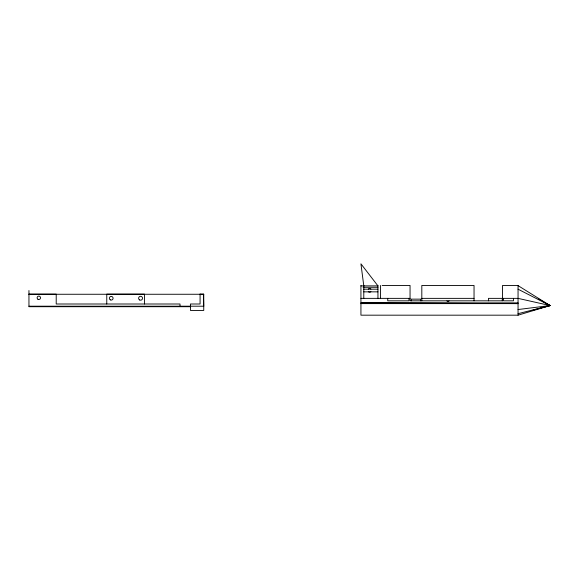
<?xml version="1.0" encoding="UTF-8"?>
<svg xmlns="http://www.w3.org/2000/svg" width="579" height="579" viewBox="0 0 579 579"><rect width="100%" height="100%" fill="white"/><g stroke="black" fill="none" stroke-linecap="round" stroke-linejoin="round"><path stroke-width="0.87" d="M449.014 300.827L448.935 301.008A1.093 1.093 0 0 1 447.039 301.008L446.966 300.827M382.133 285.454L410.055 285.454L410.055 300.827L502.536 300.827L502.536 285.454L518.053 285.454L518.053 315.179L360.934 315.179L360.934 285.454M518.053 315.179L550.05 305.56L518.053 285.621M532.752 310.25L550.05 305.56L542.248 301.073M518.053 313.688L550.05 305.56L518.053 289.189M546.59 306.248L550.05 305.56L547.589 304.503M518.053 309.533L550.05 305.56L518.053 298.366L502.536 298.366M360.934 285.888L377.942 285.888L360.934 263.821L363.786 285.888M363.084 287.285L377.942 287.285M363.786 289.189L377.942 289.189M363.786 291.852L377.942 291.852M28.95 294.139L56.214 294.139L56.214 304.004L180.011 304.004L180.011 306.204M200.001 294.139L203.743 294.139L203.743 310.445L190.455 310.445L190.419 304.004L200.073 304.004L200.073 294.139M28.95 294.262L203.743 294.262M360.934 298.366L410.055 298.366M421.816 298.366L474.042 298.366M518.053 302.882L360.934 302.882L518.053 303.613L360.934 303.613M203.743 306.081L203.446 294.262M28.95 306.204L203.743 306.204M190.455 306.704L28.95 306.704L28.95 290.513M548.27 305.451L550.05 305.56M538.347 298.829L539.903 299.727M513.464 298.366L513.464 300.827L503.462 300.827L503.462 298.366M502.268 300.827L502.268 298.366L488.466 298.366L488.466 300.827M474.042 300.827L474.042 285.454L421.816 285.454L421.816 300.827M420.68 300.827L420.68 299.14L411.293 299.14L411.293 300.827M408.969 298.366L408.969 300.827L387.735 300.827L387.735 298.366M380.461 285.454L380.461 298.366M377.942 285.454L377.942 298.366M363.786 285.454L363.786 298.366M144.489 304.004L144.489 294.139L106.768 294.139L106.768 304.004M370.907 291.621A1.831 1.831 0 0 1 368.316 291.621M368.316 289.03A1.831 1.831 0 0 1 370.907 289.03M139.59 299.944A1.954 1.954 0 0 0 142.521 298.25A1.954 1.954 0 0 0 139.59 296.557A1.954 1.954 0 0 0 139.59 299.944M110.3 299.857A1.86 1.86 0 0 0 113.086 298.25A1.86 1.86 0 0 0 110.3 296.643A1.86 1.86 0 0 0 110.3 299.857M37.968 299.278A1.694 1.694 0 0 0 40.516 297.809A1.694 1.694 0 0 0 37.968 296.339A1.694 1.694 0 0 0 37.968 299.278"/></g></svg>
